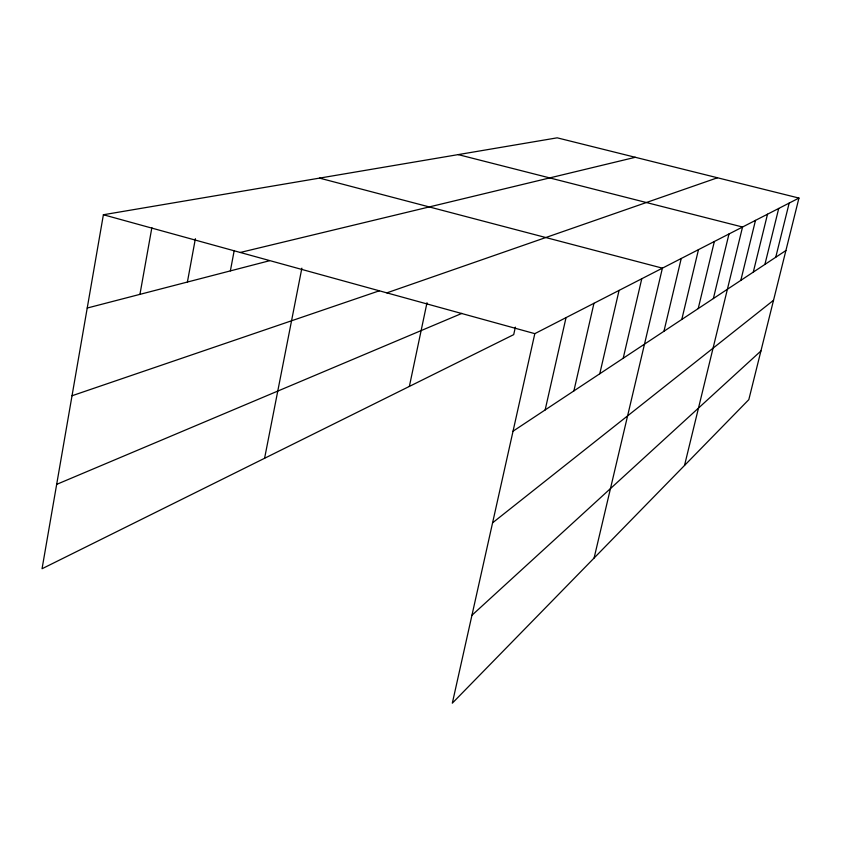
<?xml version="1.0" encoding="UTF-8"?>
<svg xmlns="http://www.w3.org/2000/svg" width="841" height="841" viewBox="0 0 841 841"><rect width="100%" height="100%" fill="white"/><g stroke="black" fill="none" stroke-linecap="round" stroke-linejoin="round"><path stroke-width="1.26" d="M798.95 198.066L534.813 333.656L452.321 703.171L748.816 399.643L798.95 198.066L557.184 137.829L103.39 214.749L42.05 568.737L513.704 334.634L515.365 327.128M139.942 294.361L151.864 227.669M187.406 282.04L195.375 238.686M230.371 270.886L234.208 250.513M264.589 458.282L301.866 268.174M409.367 386.418L426.997 302.728M545.147 409.945L566.035 317.625M573.888 390.907L593.956 303.296M599.77 373.772L619.071 290.408M623.202 358.255L641.778 278.749M594.103 558.025L662.403 268.153L319.517 178.113M663.948 331.27L681.231 258.492M681.788 319.464L698.482 249.64M698.209 308.594L714.356 241.493M713.368 298.555L728.989 233.977M684.521 465.462L742.54 227.017L458.187 154.607M740.816 280.379L755.491 220.374M753.284 272.116L767.518 214.203M764.9 264.431L778.713 208.452M775.749 257.241L789.173 203.091M471.948 615.265L760.926 350.97M492.584 522.818L773.531 300.279M513.031 431.202L785.904 250.523M56.662 484.374L461.93 313.378M386.828 292.868L717.489 177.766M72.021 395.754L379.47 290.755M87.222 308.037L269.446 260.752M240.253 252.468L635.312 157.288M103.39 214.749L534.813 333.656"/></g></svg>
